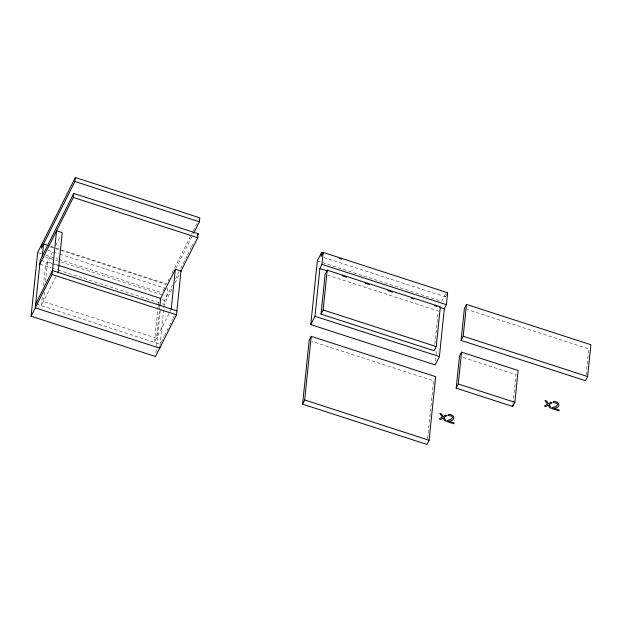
<?xml version="1.0" encoding="UTF-8"?>
<svg xmlns="http://www.w3.org/2000/svg" width="622" height="622" viewBox="0 0 622 622"><rect width="100%" height="100%" fill="white"/><g stroke="black" fill="none" stroke-linecap="round" stroke-linejoin="round"><path stroke-width="0.47" stroke-dasharray="3.11 2.33" d="M42.234 297.192L41.355 305.713L55.98 276.65M43.408 285.825L45.453 265.936L53.624 249.694M44.426 292.076L43.454 301.546L156.573 338.197L159.395 310.728M45.499 281.657L47.544 261.769L57.667 265.05M158.182 306.374L154.474 342.364L169.526 312.446M158.276 305.425L158.571 302.587L160.243 299.252M159.496 309.779L159.792 306.941M155.928 352.651L156.519 346.866M156.62 345.902L160.39 309.258M160.017 345.311L164.636 300.442L172.473 284.853M167.582 288.009L166.727 296.274L163.967 295.38M434.825 344.137L438.238 310.984L327.88 275.227M427.609 438.681L433.565 380.82L311.902 341.4M435.594 361.048L436.193 355.263M436.294 354.299L436.792 349.478M323.868 257.485L445.531 296.904L445.694 295.318M513.041 403.585L516.019 374.654L462.2 357.215M586.126 374.942L588.801 348.903L467.138 309.492M55.77 245.418L60.497 236.018M162.917 291.197L165.017 287.03M168.018 281.066L169.324 278.469M171.936 273.268L174.113 268.937M174.549 268.074L192.843 231.703M193.279 230.84L197.633 222.178M175.878 268.587L192.431 235.684M175.521 278.788L179.004 271.861M180.753 268.401L187.284 255.409M187.72 254.546L191.203 247.61M191.638 246.747L194.251 241.554M171.967 289.028L164.224 304.415L159.613 302.922M174.976 283.049L179.704 273.641M169.954 311.591L171.244 309.025M160.989 342.489L163.998 336.502M164.433 335.647L172.597 319.405M173.033 318.55L174.323 315.984M445.523 293.763L441.752 301.266L321.932 262.445M445.531 296.904L446.371 295.24M317.321 260.952L321.006 262.142M50.903 246.413L55.514 247.906M56.431 248.209L167.956 284.34M50.141 246.903L166.268 284.526M47.886 250.285L52.497 251.778M53.414 252.073L58.942 253.869M59.867 254.165L164.939 288.204M38.572 252.851L41.34 253.745M45.942 255.238L57.932 259.117M58.849 259.421L162.078 292.861M45.064 256.855L59.813 261.629M60.738 261.932L163.042 295.077M41.13 260.424L57.714 265.796M161.868 299.547L164.636 300.442M39.792 264.101L50.973 267.724M51.781 267.989L57.411 269.808M58.227 270.072L158.696 302.626M36.62 304.181L160.134 344.199"/><path stroke-width="0.93" d="M160.289 299.166L175.334 269.248L180.994 271.075L176.493 314.833L155.531 356.507L31.1 316.194L37.654 252.548L75.379 177.534L199.81 217.848L199.398 221.829L193.737 233.079M41.845 244.213L41.433 248.194L74.967 181.507L75.379 177.534M42.304 255.961L43.532 244.026L48.135 245.519M31.1 316.194L52.061 274.52L56.563 230.762L62.223 232.597L58.126 272.374M39.792 264.101L73.334 197.423L73.746 193.442L198.169 233.755L197.765 237.736L180.777 271.511M159.885 305.993L160.663 298.42L58.585 265.345M159.885 346.586L159.722 348.172L35.291 307.859L40.205 260.128L73.746 193.442M171.244 309.025L175.334 269.248M302.58 404.152L309.134 340.506L311.225 336.339L435.657 376.652L429.11 440.298L427.011 444.466L302.58 404.152L304.679 399.985L311.225 336.339M321.512 252.61L321.107 256.591L323.199 252.423L447.63 292.737L446.402 304.671L444.302 308.839L439.389 356.577L435.198 364.912L310.775 324.598L317.321 260.952L321.512 252.61L323.354 253.208M310.775 324.598L314.965 316.264L319.879 268.525L321.971 264.358L323.199 252.423M321.03 314.118L325.119 274.333L327.219 270.166L440.337 306.817L436.24 346.594L434.148 350.761L321.03 314.118L323.121 309.95L327.219 270.166M456.183 388.151L459.464 356.328L461.555 352.161L518.118 370.487L514.845 402.31L512.746 406.477L456.183 388.151L458.282 383.984L461.555 352.161M461.096 340.413L464.377 308.59L466.469 304.422L590.9 344.736L587.627 376.559L585.527 380.726L461.096 340.413L463.196 336.245L466.469 304.422M512.746 406.477L512.94 404.549M35.703 303.886L52.473 270.539L176.897 310.852M197.298 235.489L198.169 233.755M446.79 294.408L447.63 292.737M339.029 258.285L341.789 259.18M74.967 181.507L199.398 221.829M321.971 264.358L446.402 304.671M319.879 268.525L327.25 270.912M341.999 275.694L346.602 277.187M365.036 283.158L369.647 284.651M388.081 290.622L392.692 292.115M411.126 298.086L413.887 298.988M434.164 305.558L436.932 306.452M439.7 307.346L444.302 308.839M73.334 197.423L197.765 237.736M463.196 336.245L587.627 376.559M323.121 309.95L436.24 346.594M314.965 316.264L439.389 356.577M458.282 383.984L514.845 402.31M52.061 274.52L176.493 314.833M304.679 399.985L429.11 440.298M447.366 420.565L447.257 421.63L453.897 423.776L453.982 422.913L448.695 421.195C456.198 420.791 454.76 413.91 448.229 414.439L448.12 415.512L451.556 416.032L452.552 417.572L451.269 419.065L447.366 420.565M552.53 407.643L552.422 408.708L559.061 410.862L559.147 409.991L553.86 408.281C561.355 407.869 559.917 400.988 553.393 401.517L553.277 402.597L556.721 403.11L557.709 404.65L556.433 406.143L552.53 407.643M445.438 415.177L443.222 416.654L441.503 413.902L439.832 413.358L442.312 417.121L439.218 419.026L440.757 419.523L442.996 418.031L444.73 420.806L446.402 421.351L443.906 417.564L446.985 415.675L445.438 415.177M550.594 402.255L548.386 403.732L546.66 400.98L544.996 400.436L547.469 404.199L544.382 406.104L545.922 406.601L548.153 405.109L549.895 407.892L551.558 408.429L549.071 404.65L552.142 402.753L550.594 402.255"/></g></svg>
